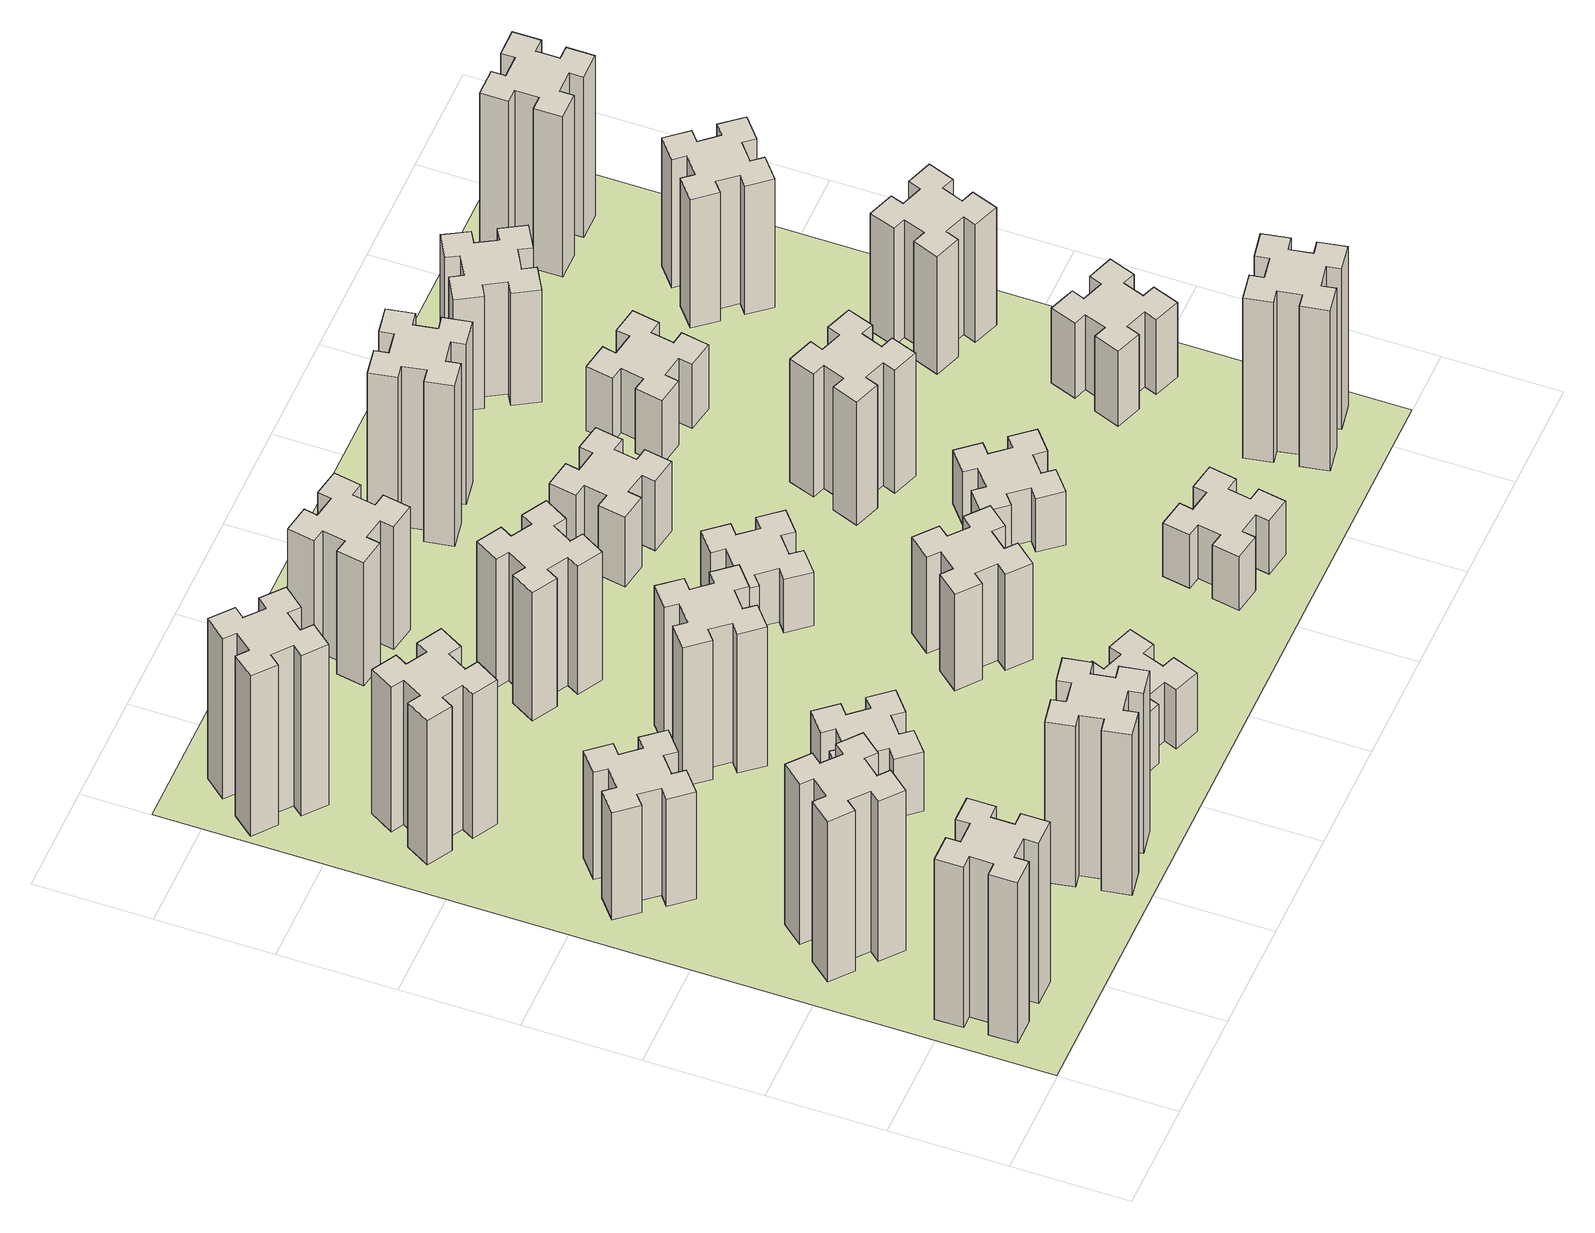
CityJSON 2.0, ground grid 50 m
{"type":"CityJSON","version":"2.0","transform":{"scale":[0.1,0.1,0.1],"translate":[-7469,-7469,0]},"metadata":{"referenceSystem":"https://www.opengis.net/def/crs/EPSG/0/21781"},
"CityObjects":{
"building1":{"type":"Building","attributes":{"class":"1000","function":"1000","usage":"1000","yearOfConstruction":2016,"roofType":"1000","measuredHeight":90,"storeysAboveGround":30,"storeysBelowGround":0},"geometry":[{"type":"Solid","lod":"1","boundaries":[[[[0,1,2,3,4,5,6,7,8,9,10,11,12,13,14,15,16,17,18,19]],[[17,16,20,21]],[[16,15,22,20]],[[15,14,23,22]],[[14,13,24,23]],[[13,12,25,24]],[[12,11,26,25]],[[11,10,27,26]],[[10,9,28,27]],[[9,8,29,28]],[[8,7,30,29]],[[7,6,31,30]],[[6,5,32,31]],[[5,4,33,32]],[[4,3,34,33]],[[3,2,35,34]],[[2,1,36,35]],[[1,0,37,36]],[[0,19,38,37]],[[19,18,39,38]],[[18,17,21,39]],[[24,25,26,27,28,29,30,31,32,33,34,35,36,37,38,39,21,20,22,23]]]]}]},
"building2":{"type":"Building","attributes":{"class":"1000","function":"1000","usage":"1000","yearOfConstruction":2016,"roofType":"1000","measuredHeight":90,"storeysAboveGround":30,"storeysBelowGround":0},"geometry":[{"type":"Solid","lod":"1","boundaries":[[[[40,41,42,43,44,45,46,47,48,49,50,51,52,53,54,55,56,57,58,59]],[[57,56,60,61]],[[56,55,62,60]],[[55,54,63,62]],[[54,53,64,63]],[[53,52,65,64]],[[52,51,66,65]],[[51,50,67,66]],[[50,49,68,67]],[[49,48,69,68]],[[48,47,70,69]],[[47,46,71,70]],[[46,45,72,71]],[[45,44,73,72]],[[44,43,74,73]],[[43,42,75,74]],[[42,41,76,75]],[[41,40,77,76]],[[40,59,78,77]],[[59,58,79,78]],[[58,57,61,79]],[[64,65,66,67,68,69,70,71,72,73,74,75,76,77,78,79,61,60,62,63]]]]}]},
"building3":{"type":"Building","attributes":{"class":"1000","function":"1000","usage":"1000","yearOfConstruction":2016,"roofType":"1000","measuredHeight":60,"storeysAboveGround":30,"storeysBelowGround":0},"geometry":[{"type":"Solid","lod":"1","boundaries":[[[[80,81,82,83,84,85,86,87,88,89,90,91,92,93,94,95,96,97,98,99]],[[97,96,100,101]],[[96,95,102,100]],[[95,94,103,102]],[[94,93,104,103]],[[93,92,105,104]],[[92,91,106,105]],[[91,90,107,106]],[[90,89,108,107]],[[89,88,109,108]],[[88,87,110,109]],[[87,86,111,110]],[[86,85,112,111]],[[85,84,113,112]],[[84,83,114,113]],[[83,82,115,114]],[[82,81,116,115]],[[81,80,117,116]],[[80,99,118,117]],[[99,98,119,118]],[[98,97,101,119]],[[104,105,106,107,108,109,110,111,112,113,114,115,116,117,118,119,101,100,102,103]]]]}]},
"building4":{"type":"Building","attributes":{"class":"1000","function":"1000","usage":"1000","yearOfConstruction":2016,"roofType":"1000","measuredHeight":81,"storeysAboveGround":30,"storeysBelowGround":0},"geometry":[{"type":"Solid","lod":"1","boundaries":[[[[120,121,122,123,124,125,126,127,128,129,130,131,132,133,134,135,136,137,138,139]],[[137,136,140,141]],[[136,135,142,140]],[[135,134,143,142]],[[134,133,144,143]],[[133,132,145,144]],[[132,131,146,145]],[[131,130,147,146]],[[130,129,148,147]],[[129,128,149,148]],[[128,127,150,149]],[[127,126,151,150]],[[126,125,152,151]],[[125,124,153,152]],[[124,123,154,153]],[[123,122,155,154]],[[122,121,156,155]],[[121,120,157,156]],[[120,139,158,157]],[[139,138,159,158]],[[138,137,141,159]],[[144,145,146,147,148,149,150,151,152,153,154,155,156,157,158,159,141,140,142,143]]]]}]},
"building5":{"type":"Building","attributes":{"class":"1000","function":"1000","usage":"1000","yearOfConstruction":2016,"roofType":"1000","measuredHeight":90,"storeysAboveGround":30,"storeysBelowGround":0},"geometry":[{"type":"Solid","lod":"1","boundaries":[[[[160,161,162,163,164,165,166,167,168,169,170,171,172,173,174,175,176,177,178,179]],[[177,176,180,181]],[[176,175,182,180]],[[175,174,183,182]],[[174,173,184,183]],[[173,172,185,184]],[[172,171,186,185]],[[171,170,187,186]],[[170,169,188,187]],[[169,168,189,188]],[[168,167,190,189]],[[167,166,191,190]],[[166,165,192,191]],[[165,164,193,192]],[[164,163,194,193]],[[163,162,195,194]],[[162,161,196,195]],[[161,160,197,196]],[[160,179,198,197]],[[179,178,199,198]],[[178,177,181,199]],[[184,185,186,187,188,189,190,191,192,193,194,195,196,197,198,199,181,180,182,183]]]]}]},
"building6":{"type":"Building","attributes":{"class":"1000","function":"1000","usage":"1000","yearOfConstruction":2016,"roofType":"1000","measuredHeight":90,"storeysAboveGround":30,"storeysBelowGround":0},"geometry":[{"type":"Solid","lod":"1","boundaries":[[[[200,201,202,203,204,205,206,207,208,209,210,211,212,213,214,215,216,217,218,219]],[[217,216,220,221]],[[216,215,222,220]],[[215,214,223,222]],[[214,213,224,223]],[[213,212,225,224]],[[212,211,226,225]],[[211,210,227,226]],[[210,209,228,227]],[[209,208,229,228]],[[208,207,230,229]],[[207,206,231,230]],[[206,205,232,231]],[[205,204,233,232]],[[204,203,234,233]],[[203,202,235,234]],[[202,201,236,235]],[[201,200,237,236]],[[200,219,238,237]],[[219,218,239,238]],[[218,217,221,239]],[[224,225,226,227,228,229,230,231,232,233,234,235,236,237,238,239,221,220,222,223]]]]}]},
"building7":{"type":"Building","attributes":{"class":"1000","function":"1000","usage":"1000","yearOfConstruction":2016,"roofType":"1000","measuredHeight":33,"storeysAboveGround":30,"storeysBelowGround":0},"geometry":[{"type":"Solid","lod":"1","boundaries":[[[[240,241,242,243,244,245,246,247,248,249,250,251,252,253,254,255,256,257,258,259]],[[257,256,260,261]],[[256,255,262,260]],[[255,254,263,262]],[[254,253,264,263]],[[253,252,265,264]],[[252,251,266,265]],[[251,250,267,266]],[[250,249,268,267]],[[249,248,269,268]],[[248,247,270,269]],[[247,246,271,270]],[[246,245,272,271]],[[245,244,273,272]],[[244,243,274,273]],[[243,242,275,274]],[[242,241,276,275]],[[241,240,277,276]],[[240,259,278,277]],[[259,258,279,278]],[[258,257,261,279]],[[264,265,266,267,268,269,270,271,272,273,274,275,276,277,278,279,261,260,262,263]]]]}]},
"building8":{"type":"Building","attributes":{"class":"1000","function":"1000","usage":"1000","yearOfConstruction":2016,"roofType":"1000","measuredHeight":78,"storeysAboveGround":30,"storeysBelowGround":0},"geometry":[{"type":"Solid","lod":"1","boundaries":[[[[280,281,282,283,284,285,286,287,288,289,290,291,292,293,294,295,296,297,298,299]],[[297,296,300,301]],[[296,295,302,300]],[[295,294,303,302]],[[294,293,304,303]],[[293,292,305,304]],[[292,291,306,305]],[[291,290,307,306]],[[290,289,308,307]],[[289,288,309,308]],[[288,287,310,309]],[[287,286,311,310]],[[286,285,312,311]],[[285,284,313,312]],[[284,283,314,313]],[[283,282,315,314]],[[282,281,316,315]],[[281,280,317,316]],[[280,299,318,317]],[[299,298,319,318]],[[298,297,301,319]],[[304,305,306,307,308,309,310,311,312,313,314,315,316,317,318,319,301,300,302,303]]]]}]},
"building9":{"type":"Building","attributes":{"class":"1000","function":"1000","usage":"1000","yearOfConstruction":2016,"roofType":"1000","measuredHeight":33,"storeysAboveGround":30,"storeysBelowGround":0},"geometry":[{"type":"Solid","lod":"1","boundaries":[[[[320,321,322,323,324,325,326,327,328,329,330,331,332,333,334,335,336,337,338,339]],[[337,336,340,341]],[[336,335,342,340]],[[335,334,343,342]],[[334,333,344,343]],[[333,332,345,344]],[[332,331,346,345]],[[331,330,347,346]],[[330,329,348,347]],[[329,328,349,348]],[[328,327,350,349]],[[327,326,351,350]],[[326,325,352,351]],[[325,324,353,352]],[[324,323,354,353]],[[323,322,355,354]],[[322,321,356,355]],[[321,320,357,356]],[[320,339,358,357]],[[339,338,359,358]],[[338,337,341,359]],[[344,345,346,347,348,349,350,351,352,353,354,355,356,357,358,359,341,340,342,343]]]]}]},
"building10":{"type":"Building","attributes":{"class":"1000","function":"1000","usage":"1000","yearOfConstruction":2016,"roofType":"1000","measuredHeight":72,"storeysAboveGround":30,"storeysBelowGround":0},"geometry":[{"type":"Solid","lod":"1","boundaries":[[[[360,361,362,363,364,365,366,367,368,369,370,371,372,373,374,375,376,377,378,379]],[[377,376,380,381]],[[376,375,382,380]],[[375,374,383,382]],[[374,373,384,383]],[[373,372,385,384]],[[372,371,386,385]],[[371,370,387,386]],[[370,369,388,387]],[[369,368,389,388]],[[368,367,390,389]],[[367,366,391,390]],[[366,365,392,391]],[[365,364,393,392]],[[364,363,394,393]],[[363,362,395,394]],[[362,361,396,395]],[[361,360,397,396]],[[360,379,398,397]],[[379,378,399,398]],[[378,377,381,399]],[[384,385,386,387,388,389,390,391,392,393,394,395,396,397,398,399,381,380,382,383]]]]}]},
"building11":{"type":"Building","attributes":{"class":"1000","function":"1000","usage":"1000","yearOfConstruction":2016,"roofType":"1000","measuredHeight":69,"storeysAboveGround":30,"storeysBelowGround":0},"geometry":[{"type":"Solid","lod":"1","boundaries":[[[[400,401,402,403,404,405,406,407,408,409,410,411,412,413,414,415,416,417,418,419]],[[417,416,420,421]],[[416,415,422,420]],[[415,414,423,422]],[[414,413,424,423]],[[413,412,425,424]],[[412,411,426,425]],[[411,410,427,426]],[[410,409,428,427]],[[409,408,429,428]],[[408,407,430,429]],[[407,406,431,430]],[[406,405,432,431]],[[405,404,433,432]],[[404,403,434,433]],[[403,402,435,434]],[[402,401,436,435]],[[401,400,437,436]],[[400,419,438,437]],[[419,418,439,438]],[[418,417,421,439]],[[424,425,426,427,428,429,430,431,432,433,434,435,436,437,438,439,421,420,422,423]]]]}]},
"building12":{"type":"Building","attributes":{"class":"1000","function":"1000","usage":"1000","yearOfConstruction":2016,"roofType":"1000","measuredHeight":54,"storeysAboveGround":30,"storeysBelowGround":0},"geometry":[{"type":"Solid","lod":"1","boundaries":[[[[440,441,442,443,444,445,446,447,448,449,450,451,452,453,454,455,456,457,458,459]],[[457,456,460,461]],[[456,455,462,460]],[[455,454,463,462]],[[454,453,464,463]],[[453,452,465,464]],[[452,451,466,465]],[[451,450,467,466]],[[450,449,468,467]],[[449,448,469,468]],[[448,447,470,469]],[[447,446,471,470]],[[446,445,472,471]],[[445,444,473,472]],[[444,443,474,473]],[[443,442,475,474]],[[442,441,476,475]],[[441,440,477,476]],[[440,459,478,477]],[[459,458,479,478]],[[458,457,461,479]],[[464,465,466,467,468,469,470,471,472,473,474,475,476,477,478,479,461,460,462,463]]]]}]},
"building13":{"type":"Building","attributes":{"class":"1000","function":"1000","usage":"1000","yearOfConstruction":2016,"roofType":"1000","measuredHeight":30,"storeysAboveGround":30,"storeysBelowGround":0},"geometry":[{"type":"Solid","lod":"1","boundaries":[[[[480,481,482,483,484,485,486,487,488,489,490,491,492,493,494,495,496,497,498,499]],[[497,496,500,501]],[[496,495,502,500]],[[495,494,503,502]],[[494,493,504,503]],[[493,492,505,504]],[[492,491,506,505]],[[491,490,507,506]],[[490,489,508,507]],[[489,488,509,508]],[[488,487,510,509]],[[487,486,511,510]],[[486,485,512,511]],[[485,484,513,512]],[[484,483,514,513]],[[483,482,515,514]],[[482,481,516,515]],[[481,480,517,516]],[[480,499,518,517]],[[499,498,519,518]],[[498,497,501,519]],[[504,505,506,507,508,509,510,511,512,513,514,515,516,517,518,519,501,500,502,503]]]]}]},
"building14":{"type":"Building","attributes":{"class":"1000","function":"1000","usage":"1000","yearOfConstruction":2016,"roofType":"1000","measuredHeight":39,"storeysAboveGround":30,"storeysBelowGround":0},"geometry":[{"type":"Solid","lod":"1","boundaries":[[[[520,521,522,523,524,525,526,527,528,529,530,531,532,533,534,535,536,537,538,539]],[[537,536,540,541]],[[536,535,542,540]],[[535,534,543,542]],[[534,533,544,543]],[[533,532,545,544]],[[532,531,546,545]],[[531,530,547,546]],[[530,529,548,547]],[[529,528,549,548]],[[528,527,550,549]],[[527,526,551,550]],[[526,525,552,551]],[[525,524,553,552]],[[524,523,554,553]],[[523,522,555,554]],[[522,521,556,555]],[[521,520,557,556]],[[520,539,558,557]],[[539,538,559,558]],[[538,537,541,559]],[[544,545,546,547,548,549,550,551,552,553,554,555,556,557,558,559,541,540,542,543]]]]}]},
"building15":{"type":"Building","attributes":{"class":"1000","function":"1000","usage":"1000","yearOfConstruction":2016,"roofType":"1000","measuredHeight":30,"storeysAboveGround":30,"storeysBelowGround":0},"geometry":[{"type":"Solid","lod":"1","boundaries":[[[[560,561,562,563,564,565,566,567,568,569,570,571,572,573,574,575,576,577,578,579]],[[577,576,580,581]],[[576,575,582,580]],[[575,574,583,582]],[[574,573,584,583]],[[573,572,585,584]],[[572,571,586,585]],[[571,570,587,586]],[[570,569,588,587]],[[569,568,589,588]],[[568,567,590,589]],[[567,566,591,590]],[[566,565,592,591]],[[565,564,593,592]],[[564,563,594,593]],[[563,562,595,594]],[[562,561,596,595]],[[561,560,597,596]],[[560,579,598,597]],[[579,578,599,598]],[[578,577,581,599]],[[584,585,586,587,588,589,590,591,592,593,594,595,596,597,598,599,581,580,582,583]]]]}]},
"building16":{"type":"Building","attributes":{"class":"1000","function":"1000","usage":"1000","yearOfConstruction":2016,"roofType":"1000","measuredHeight":90,"storeysAboveGround":30,"storeysBelowGround":0},"geometry":[{"type":"Solid","lod":"1","boundaries":[[[[600,601,602,603,604,605,606,607,608,609,610,611,612,613,614,615,616,617,618,619]],[[617,616,620,621]],[[616,615,622,620]],[[615,614,623,622]],[[614,613,624,623]],[[613,612,625,624]],[[612,611,626,625]],[[611,610,627,626]],[[610,609,628,627]],[[609,608,629,628]],[[608,607,630,629]],[[607,606,631,630]],[[606,605,632,631]],[[605,604,633,632]],[[604,603,634,633]],[[603,602,635,634]],[[602,601,636,635]],[[601,600,637,636]],[[600,619,638,637]],[[619,618,639,638]],[[618,617,621,639]],[[624,625,626,627,628,629,630,631,632,633,634,635,636,637,638,639,621,620,622,623]]]]}]},
"building17":{"type":"Building","attributes":{"class":"1000","function":"1000","usage":"1000","yearOfConstruction":2016,"roofType":"1000","measuredHeight":30,"storeysAboveGround":30,"storeysBelowGround":0},"geometry":[{"type":"Solid","lod":"1","boundaries":[[[[640,641,642,643,644,645,646,647,648,649,650,651,652,653,654,655,656,657,658,659]],[[657,656,660,661]],[[656,655,662,660]],[[655,654,663,662]],[[654,653,664,663]],[[653,652,665,664]],[[652,651,666,665]],[[651,650,667,666]],[[650,649,668,667]],[[649,648,669,668]],[[648,647,670,669]],[[647,646,671,670]],[[646,645,672,671]],[[645,644,673,672]],[[644,643,674,673]],[[643,642,675,674]],[[642,641,676,675]],[[641,640,677,676]],[[640,659,678,677]],[[659,658,679,678]],[[658,657,661,679]],[[664,665,666,667,668,669,670,671,672,673,674,675,676,677,678,679,661,660,662,663]]]]}]},
"building18":{"type":"Building","attributes":{"class":"1000","function":"1000","usage":"1000","yearOfConstruction":2016,"roofType":"1000","measuredHeight":69,"storeysAboveGround":30,"storeysBelowGround":0},"geometry":[{"type":"Solid","lod":"1","boundaries":[[[[680,681,682,683,684,685,686,687,688,689,690,691,692,693,694,695,696,697,698,699]],[[697,696,700,701]],[[696,695,702,700]],[[695,694,703,702]],[[694,693,704,703]],[[693,692,705,704]],[[692,691,706,705]],[[691,690,707,706]],[[690,689,708,707]],[[689,688,709,708]],[[688,687,710,709]],[[687,686,711,710]],[[686,685,712,711]],[[685,684,713,712]],[[684,683,714,713]],[[683,682,715,714]],[[682,681,716,715]],[[681,680,717,716]],[[680,699,718,717]],[[699,698,719,718]],[[698,697,701,719]],[[704,705,706,707,708,709,710,711,712,713,714,715,716,717,718,719,701,700,702,703]]]]}]},
"building19":{"type":"Building","attributes":{"class":"1000","function":"1000","usage":"1000","yearOfConstruction":2016,"roofType":"1000","measuredHeight":36,"storeysAboveGround":30,"storeysBelowGround":0},"geometry":[{"type":"Solid","lod":"1","boundaries":[[[[720,721,722,723,724,725,726,727,728,729,730,731,732,733,734,735,736,737,738,739]],[[737,736,740,741]],[[736,735,742,740]],[[735,734,743,742]],[[734,733,744,743]],[[733,732,745,744]],[[732,731,746,745]],[[731,730,747,746]],[[730,729,748,747]],[[729,728,749,748]],[[728,727,750,749]],[[727,726,751,750]],[[726,725,752,751]],[[725,724,753,752]],[[724,723,754,753]],[[723,722,755,754]],[[722,721,756,755]],[[721,720,757,756]],[[720,739,758,757]],[[739,738,759,758]],[[738,737,741,759]],[[744,745,746,747,748,749,750,751,752,753,754,755,756,757,758,759,741,740,742,743]]]]}]},
"building20":{"type":"Building","attributes":{"class":"1000","function":"1000","usage":"1000","yearOfConstruction":2016,"roofType":"1000","measuredHeight":90,"storeysAboveGround":30,"storeysBelowGround":0},"geometry":[{"type":"Solid","lod":"1","boundaries":[[[[760,761,762,763,764,765,766,767,768,769,770,771,772,773,774,775,776,777,778,779]],[[777,776,780,781]],[[776,775,782,780]],[[775,774,783,782]],[[774,773,784,783]],[[773,772,785,784]],[[772,771,786,785]],[[771,770,787,786]],[[770,769,788,787]],[[769,768,789,788]],[[768,767,790,789]],[[767,766,791,790]],[[766,765,792,791]],[[765,764,793,792]],[[764,763,794,793]],[[763,762,795,794]],[[762,761,796,795]],[[761,760,797,796]],[[760,779,798,797]],[[779,778,799,798]],[[778,777,781,799]],[[784,785,786,787,788,789,790,791,792,793,794,795,796,797,798,799,781,780,782,783]]]]}]},
"building21":{"type":"Building","attributes":{"class":"1000","function":"1000","usage":"1000","yearOfConstruction":2016,"roofType":"1000","measuredHeight":63,"storeysAboveGround":30,"storeysBelowGround":0},"geometry":[{"type":"Solid","lod":"1","boundaries":[[[[800,801,802,803,804,805,806,807,808,809,810,811,812,813,814,815,816,817,818,819]],[[817,816,820,821]],[[816,815,822,820]],[[815,814,823,822]],[[814,813,824,823]],[[813,812,825,824]],[[812,811,826,825]],[[811,810,827,826]],[[810,809,828,827]],[[809,808,829,828]],[[808,807,830,829]],[[807,806,831,830]],[[806,805,832,831]],[[805,804,833,832]],[[804,803,834,833]],[[803,802,835,834]],[[802,801,836,835]],[[801,800,837,836]],[[800,819,838,837]],[[819,818,839,838]],[[818,817,821,839]],[[824,825,826,827,828,829,830,831,832,833,834,835,836,837,838,839,821,820,822,823]]]]}]},
"building22":{"type":"Building","attributes":{"class":"1000","function":"1000","usage":"1000","yearOfConstruction":2016,"roofType":"1000","measuredHeight":42,"storeysAboveGround":30,"storeysBelowGround":0},"geometry":[{"type":"Solid","lod":"1","boundaries":[[[[840,841,842,843,844,845,846,847,848,849,850,851,852,853,854,855,856,857,858,859]],[[857,856,860,861]],[[856,855,862,860]],[[855,854,863,862]],[[854,853,864,863]],[[853,852,865,864]],[[852,851,866,865]],[[851,850,867,866]],[[850,849,868,867]],[[849,848,869,868]],[[848,847,870,869]],[[847,846,871,870]],[[846,845,872,871]],[[845,844,873,872]],[[844,843,874,873]],[[843,842,875,874]],[[842,841,876,875]],[[841,840,877,876]],[[840,859,878,877]],[[859,858,879,878]],[[858,857,861,879]],[[864,865,866,867,868,869,870,871,872,873,874,875,876,877,878,879,861,860,862,863]]]]}]},
"building23":{"type":"Building","attributes":{"class":"1000","function":"1000","usage":"1000","yearOfConstruction":2016,"roofType":"1000","measuredHeight":66,"storeysAboveGround":30,"storeysBelowGround":0},"geometry":[{"type":"Solid","lod":"1","boundaries":[[[[880,881,882,883,884,885,886,887,888,889,890,891,892,893,894,895,896,897,898,899]],[[897,896,900,901]],[[896,895,902,900]],[[895,894,903,902]],[[894,893,904,903]],[[893,892,905,904]],[[892,891,906,905]],[[891,890,907,906]],[[890,889,908,907]],[[889,888,909,908]],[[888,887,910,909]],[[887,886,911,910]],[[886,885,912,911]],[[885,884,913,912]],[[884,883,914,913]],[[883,882,915,914]],[[882,881,916,915]],[[881,880,917,916]],[[880,899,918,917]],[[899,898,919,918]],[[898,897,901,919]],[[904,905,906,907,908,909,910,911,912,913,914,915,916,917,918,919,901,900,902,903]]]]}]},
"building24":{"type":"Building","attributes":{"class":"1000","function":"1000","usage":"1000","yearOfConstruction":2016,"roofType":"1000","measuredHeight":72,"storeysAboveGround":30,"storeysBelowGround":0},"geometry":[{"type":"Solid","lod":"1","boundaries":[[[[920,921,922,923,924,925,926,927,928,929,930,931,932,933,934,935,936,937,938,939]],[[937,936,940,941]],[[936,935,942,940]],[[935,934,943,942]],[[934,933,944,943]],[[933,932,945,944]],[[932,931,946,945]],[[931,930,947,946]],[[930,929,948,947]],[[929,928,949,948]],[[928,927,950,949]],[[927,926,951,950]],[[926,925,952,951]],[[925,924,953,952]],[[924,923,954,953]],[[923,922,955,954]],[[922,921,956,955]],[[921,920,957,956]],[[920,939,958,957]],[[939,938,959,958]],[[938,937,941,959]],[[944,945,946,947,948,949,950,951,952,953,954,955,956,957,958,959,941,940,942,943]]]]}]},
"building25":{"type":"Building","attributes":{"class":"1000","function":"1000","usage":"1000","yearOfConstruction":2016,"roofType":"1000","measuredHeight":90,"storeysAboveGround":30,"storeysBelowGround":0},"geometry":[{"type":"Solid","lod":"1","boundaries":[[[[960,961,962,963,964,965,966,967,968,969,970,971,972,973,974,975,976,977,978,979]],[[977,976,980,981]],[[976,975,982,980]],[[975,974,983,982]],[[974,973,984,983]],[[973,972,985,984]],[[972,971,986,985]],[[971,970,987,986]],[[970,969,988,987]],[[969,968,989,988]],[[968,967,990,989]],[[967,966,991,990]],[[966,965,992,991]],[[965,964,993,992]],[[964,963,994,993]],[[963,962,995,994]],[[962,961,996,995]],[[961,960,997,996]],[[960,979,998,997]],[[979,978,999,998]],[[978,977,981,999]],[[984,985,986,987,988,989,990,991,992,993,994,995,996,997,998,999,981,980,982,983]]]]}]},
"landuse1":{"type":"LandUse","attributes":{"name":"plot1","function":"1010"},"geometry":[{"type":"MultiSurface","lod":"1","boundaries":[[[1000,1001,1002,1003]]]}]}
},
"vertices":[
[165,425,0],[165,325,0],[105,325,0],[105,205,0],[225,205,0],[225,265,0],[325,265,0],[325,205,0],[445,205,0],[445,325,0],[385,325,0],[385,425,0],[445,425,0],[445,545,0],[325,545,0],[325,485,0],[225,485,0],[225,545,0],[105,545,0],[105,425,0],[225,485,900],[225,545,900],[325,485,900],[325,545,900],[445,545,900],[445,425,900],[385,425,900],[385,325,900],[445,325,900],[445,205,900],[325,205,900],[325,265,900],[225,265,900],[225,205,900],[105,205,900],[105,325,900],[165,325,900],[165,425,900],[105,425,900],[105,545,900],
[484,1067,0],[408,1132,0],[446,1178,0],[354,1255,0],[277,1163,0],[323,1124,0],[259,1048,0],[213,1086,0],[136,994,0],[228,917,0],[266,963,0],[343,899,0],[304,853,0],[396,776,0],[473,868,0],[427,906,0],[492,983,0],[538,944,0],[615,1036,0],[523,1113,0],[492,983,900],[538,944,900],[427,906,900],[473,868,900],[396,776,900],[304,853,900],[343,899,900],[266,963,900],[228,917,900],[136,994,900],[213,1086,900],[259,1048,900],[323,1124,900],[277,1163,900],[354,1255,900],[446,1178,900],[408,1132,900],[484,1067,900],[523,1113,900],[615,1036,900],
[492,1888,0],[427,1964,0],[473,2003,0],[396,2095,0],[304,2018,0],[343,1972,0],[266,1907,0],[228,1953,0],[136,1876,0],[213,1784,0],[259,1823,0],[323,1746,0],[277,1708,0],[354,1616,0],[446,1693,0],[408,1739,0],[484,1803,0],[523,1757,0],[615,1834,0],[538,1926,0],[484,1803,600],[523,1757,600],[408,1739,600],[446,1693,600],[354,1616,600],[277,1708,600],[323,1746,600],[259,1823,600],[213,1784,600],[136,1876,600],[228,1953,600],[266,1907,600],[343,1972,600],[304,2018,600],[396,2095,600],[473,2003,600],[427,1964,600],[492,1888,600],[538,1926,600],[615,1834,600],
[446,2597,0],[496,2684,0],[548,2654,0],[608,2758,0],[504,2818,0],[474,2766,0],[387,2816,0],[417,2868,0],[313,2928,0],[253,2824,0],[305,2794,0],[255,2707,0],[203,2737,0],[143,2633,0],[247,2573,0],[277,2625,0],[364,2575,0],[334,2523,0],[438,2463,0],[498,2567,0],[364,2575,810],[334,2523,810],[277,2625,810],[247,2573,810],[143,2633,810],[203,2737,810],[255,2707,810],[305,2794,810],[253,2824,810],[313,2928,810],[417,2868,810],[387,2816,810],[474,2766,810],[504,2818,810],[608,2758,810],[548,2654,810],[496,2684,810],[446,2597,810],[498,2567,810],[438,2463,810],
[1085,158,0],[1184,176,0],[1194,117,0],[1312,137,0],[1291,256,0],[1232,245,0],[1215,344,0],[1274,354,0],[1253,472,0],[1135,451,0],[1145,392,0],[1047,375,0],[1037,434,0],[918,413,0],[939,295,0],[998,305,0],[1016,207,0],[957,197,0],[977,78,0],[1096,99,0],[1016,207,900],[957,197,900],[998,305,900],[939,295,900],[918,413,900],[1037,434,900],[1047,375,900],[1145,392,900],[1135,451,900],[1253,472,900],[1274,354,900],[1215,344,900],[1232,245,900],[1291,256,900],[1312,137,900],[1194,117,900],[1184,176,900],[1085,158,900],[1096,99,900],[977,78,900],
[384,3387,0],[308,3452,0],[346,3498,0],[254,3575,0],[177,3483,0],[223,3444,0],[159,3368,0],[113,3406,0],[36,3314,0],[128,3237,0],[166,3283,0],[243,3219,0],[204,3173,0],[296,3096,0],[373,3188,0],[327,3226,0],[392,3303,0],[438,3264,0],[515,3356,0],[423,3433,0],[392,3303,900],[438,3264,900],[327,3226,900],[373,3188,900],[296,3096,900],[204,3173,900],[243,3219,900],[166,3283,900],[128,3237,900],[36,3314,900],[113,3406,900],[159,3368,900],[223,3444,900],[177,3483,900],[254,3575,900],[346,3498,900],[308,3452,900],[384,3387,900],[423,3433,900],[515,3356,900],
[1083,1332,0],[1006,1267,0],[968,1313,0],[876,1236,0],[953,1144,0],[999,1183,0],[1063,1106,0],[1017,1068,0],[1094,976,0],[1186,1053,0],[1148,1099,0],[1224,1163,0],[1263,1117,0],[1355,1194,0],[1278,1286,0],[1232,1248,0],[1167,1324,0],[1213,1363,0],[1136,1455,0],[1044,1378,0],[1167,1324,330],[1213,1363,330],[1232,1248,330],[1278,1286,330],[1355,1194,330],[1263,1117,330],[1224,1163,330],[1148,1099,330],[1186,1053,330],[1094,976,330],[1017,1068,330],[1063,1106,330],[999,1183,330],[953,1144,330],[876,1236,330],[968,1313,330],[1006,1267,330],[1083,1332,330],[1044,1378,330],[1136,1455,330],
[1083,1972,0],[1006,1907,0],[968,1953,0],[876,1876,0],[953,1784,0],[999,1823,0],[1063,1746,0],[1017,1708,0],[1094,1616,0],[1186,1693,0],[1148,1739,0],[1224,1803,0],[1263,1757,0],[1355,1834,0],[1278,1926,0],[1232,1888,0],[1167,1964,0],[1213,2003,0],[1136,2095,0],[1044,2018,0],[1167,1964,780],[1213,2003,780],[1232,1888,780],[1278,1926,780],[1355,1834,780],[1263,1757,780],[1224,1803,780],[1148,1739,780],[1186,1693,780],[1094,1616,780],[1017,1708,780],[1063,1746,780],[999,1823,780],[953,1784,780],[876,1876,780],[968,1953,780],[1006,1907,780],[1083,1972,780],[1044,2018,780],[1136,2095,780],
[1669,460,0],[1635,366,0],[1579,387,0],[1537,274,0],[1650,233,0],[1671,289,0],[1765,255,0],[1744,199,0],[1857,157,0],[1898,270,0],[1842,291,0],[1876,385,0],[1932,364,0],[1973,477,0],[1860,518,0],[1840,462,0],[1746,496,0],[1767,552,0],[1654,593,0],[1613,480,0],[1746,496,330],[1767,552,330],[1840,462,330],[1860,518,330],[1973,477,330],[1932,364,330],[1876,385,330],[1842,291,330],[1898,270,330],[1857,157,330],[1744,199,330],[1765,255,330],[1671,289,330],[1650,233,330],[1537,274,330],[1579,387,330],[1635,366,330],[1669,460,330],[1613,480,330],[1654,593,330],
[1314,2666,0],[1227,2716,0],[1257,2768,0],[1153,2828,0],[1093,2724,0],[1145,2694,0],[1095,2607,0],[1043,2637,0],[983,2533,0],[1087,2473,0],[1117,2525,0],[1204,2475,0],[1174,2423,0],[1278,2363,0],[1338,2467,0],[1286,2497,0],[1336,2584,0],[1388,2554,0],[1448,2658,0],[1344,2718,0],[1336,2584,720],[1388,2554,720],[1286,2497,720],[1338,2467,720],[1278,2363,720],[1174,2423,720],[1204,2475,720],[1117,2525,720],[1087,2473,720],[983,2533,720],[1043,2637,720],[1095,2607,720],[1145,2694,720],[1093,2724,720],[1153,2828,720],[1257,2768,720],[1227,2716,720],[1314,2666,720],[1344,2718,720],[1448,2658,720],
[1016,3404,0],[998,3305,0],[939,3316,0],[918,3197,0],[1037,3177,0],[1047,3236,0],[1145,3218,0],[1135,3159,0],[1253,3138,0],[1274,3257,0],[1215,3267,0],[1232,3365,0],[1291,3355,0],[1312,3473,0],[1194,3494,0],[1184,3435,0],[1085,3452,0],[1096,3511,0],[977,3532,0],[957,3414,0],[1085,3452,690],[1096,3511,690],[1184,3435,690],[1194,3494,690],[1312,3473,690],[1291,3355,690],[1232,3365,690],[1215,3267,690],[1274,3257,690],[1253,3138,690],[1135,3159,690],[1145,3218,690],[1047,3236,690],[1037,3177,690],[918,3197,690],[939,3316,690],[998,3305,690],[1016,3404,690],[957,3414,690],[977,3532,690],
[1846,1063,0],[1923,999,0],[1884,953,0],[1976,876,0],[2053,968,0],[2007,1006,0],[2072,1083,0],[2118,1044,0],[2195,1136,0],[2103,1213,0],[2064,1167,0],[1988,1232,0],[2026,1278,0],[1934,1355,0],[1857,1263,0],[1903,1224,0],[1839,1148,0],[1793,1186,0],[1716,1094,0],[1808,1017,0],[1839,1148,540],[1793,1186,540],[1903,1224,540],[1857,1263,540],[1934,1355,540],[2026,1278,540],[1988,1232,540],[2064,1167,540],[2103,1213,540],[2195,1136,540],[2118,1044,540],[2072,1083,540],[2007,1006,540],[2053,968,540],[1976,876,540],[1884,953,540],[1923,999,540],[1846,1063,540],[1808,1017,540],[1716,1094,540],
[1972,1988,0],[1907,2064,0],[1953,2103,0],[1876,2195,0],[1784,2118,0],[1823,2072,0],[1746,2007,0],[1708,2053,0],[1616,1976,0],[1693,1884,0],[1739,1923,0],[1803,1846,0],[1757,1808,0],[1834,1716,0],[1926,1793,0],[1888,1839,0],[1964,1903,0],[2003,1857,0],[2095,1934,0],[2018,2026,0],[1964,1903,300],[2003,1857,300],[1888,1839,300],[1926,1793,300],[1834,1716,300],[1757,1808,300],[1803,1846,300],[1739,1923,300],[1693,1884,300],[1616,1976,300],[1708,2053,300],[1746,2007,300],[1823,2072,300],[1784,2118,300],[1876,2195,300],[1953,2103,300],[1907,2064,300],[1972,1988,300],[2018,2026,300],[2095,1934,300],
[2024,2695,0],[1925,2712,0],[1936,2771,0],[1817,2792,0],[1797,2674,0],[1856,2664,0],[1838,2565,0],[1779,2576,0],[1758,2457,0],[1877,2437,0],[1887,2496,0],[1985,2478,0],[1975,2419,0],[2093,2398,0],[2114,2517,0],[2055,2527,0],[2072,2625,0],[2131,2615,0],[2152,2733,0],[2034,2754,0],[2072,2625,390],[2131,2615,390],[2055,2527,390],[2114,2517,390],[2093,2398,390],[1975,2419,390],[1985,2478,390],[1887,2496,390],[1877,2437,390],[1758,2457,390],[1779,2576,390],[1838,2565,390],[1856,2664,390],[1797,2674,390],[1817,2792,390],[1936,2771,390],[1925,2712,390],[2024,2695,390],[2034,2754,390],[2152,2733,390],
[2596,444,0],[2578,345,0],[2519,356,0],[2498,237,0],[2617,217,0],[2627,276,0],[2725,258,0],[2715,199,0],[2833,178,0],[2854,297,0],[2795,307,0],[2812,405,0],[2871,395,0],[2892,513,0],[2774,534,0],[2764,475,0],[2665,492,0],[2676,551,0],[2557,572,0],[2537,454,0],[2665,492,300],[2676,551,300],[2764,475,300],[2774,534,300],[2892,513,300],[2871,395,300],[2812,405,300],[2795,307,300],[2854,297,300],[2833,178,300],[2715,199,300],[2725,258,300],[2627,276,300],[2617,217,300],[2498,237,300],[2519,356,300],[2578,345,300],[2596,444,300],[2537,454,300],[2557,572,300],
[1738,3365,0],[1756,3267,0],[1697,3257,0],[1717,3138,0],[1836,3159,0],[1825,3218,0],[1924,3236,0],[1934,3177,0],[2052,3197,0],[2031,3316,0],[1972,3305,0],[1955,3404,0],[2014,3414,0],[1993,3532,0],[1875,3511,0],[1885,3452,0],[1787,3435,0],[1777,3494,0],[1658,3473,0],[1679,3355,0],[1787,3435,900],[1777,3494,900],[1885,3452,900],[1875,3511,900],[1993,3532,900],[2014,3414,900],[1955,3404,900],[1972,3305,900],[2031,3316,900],[2052,3197,900],[1934,3177,900],[1924,3236,900],[1825,3218,900],[1836,3159,900],[1717,3138,900],[1697,3257,900],[1756,3267,900],[1738,3365,900],[1679,3355,900],[1658,3473,900],
[2628,1099,0],[2704,1163,0],[2743,1117,0],[2835,1194,0],[2758,1286,0],[2712,1248,0],[2647,1324,0],[2693,1363,0],[2616,1455,0],[2524,1378,0],[2563,1332,0],[2486,1267,0],[2448,1313,0],[2356,1236,0],[2433,1144,0],[2479,1183,0],[2543,1106,0],[2497,1068,0],[2574,976,0],[2666,1053,0],[2543,1106,300],[2497,1068,300],[2479,1183,300],[2433,1144,300],[2356,1236,300],[2448,1313,300],[2486,1267,300],[2563,1332,300],[2524,1378,300],[2616,1455,300],[2693,1363,300],[2647,1324,300],[2712,1248,300],[2758,1286,300],[2835,1194,300],[2743,1117,300],[2704,1163,300],[2628,1099,300],[2666,1053,300],[2574,976,300],
[2682,1771,0],[2716,1865,0],[2772,1844,0],[2813,1957,0],[2700,1998,0],[2680,1942,0],[2586,1976,0],[2607,2032,0],[2494,2073,0],[2453,1960,0],[2509,1940,0],[2475,1846,0],[2419,1867,0],[2377,1754,0],[2490,1713,0],[2511,1769,0],[2605,1735,0],[2584,1679,0],[2697,1637,0],[2738,1750,0],[2605,1735,690],[2584,1679,690],[2511,1769,690],[2490,1713,690],[2377,1754,690],[2419,1867,690],[2475,1846,690],[2509,1940,690],[2453,1960,690],[2494,2073,690],[2607,2032,690],[2586,1976,690],[2680,1942,690],[2700,1998,690],[2813,1957,690],[2772,1844,690],[2716,1865,690],[2682,1771,690],[2738,1750,690],[2697,1637,690],
[2664,2795,0],[2565,2812,0],[2576,2871,0],[2457,2892,0],[2437,2774,0],[2496,2764,0],[2478,2665,0],[2419,2676,0],[2398,2557,0],[2517,2537,0],[2527,2596,0],[2625,2578,0],[2615,2519,0],[2733,2498,0],[2754,2617,0],[2695,2627,0],[2712,2725,0],[2771,2715,0],[2792,2833,0],[2674,2854,0],[2712,2725,360],[2771,2715,360],[2695,2627,360],[2754,2617,360],[2733,2498,360],[2615,2519,360],[2625,2578,360],[2527,2596,360],[2517,2537,360],[2398,2557,360],[2419,2676,360],[2478,2665,360],[2496,2764,360],[2437,2774,360],[2457,2892,360],[2576,2871,360],[2565,2812,360],[2664,2795,360],[2674,2854,360],[2792,2833,360],
[3465,492,0],[3367,475,0],[3357,534,0],[3238,513,0],[3259,395,0],[3318,405,0],[3336,307,0],[3277,297,0],[3297,178,0],[3416,199,0],[3405,258,0],[3504,276,0],[3514,217,0],[3632,237,0],[3611,356,0],[3552,345,0],[3535,444,0],[3594,454,0],[3573,572,0],[3455,551,0],[3535,444,900],[3594,454,900],[3552,345,900],[3611,356,900],[3632,237,900],[3514,217,900],[3504,276,900],[3405,258,900],[3416,199,900],[3297,178,900],[3277,297,900],[3336,307,900],[3318,405,900],[3259,395,900],[3238,513,900],[3357,534,900],[3367,475,900],[3465,492,900],[3455,551,900],[3573,572,900],
[2716,3347,0],[2666,3434,0],[2718,3464,0],[2658,3568,0],[2554,3508,0],[2584,3456,0],[2497,3406,0],[2467,3458,0],[2363,3398,0],[2423,3294,0],[2475,3324,0],[2525,3237,0],[2473,3207,0],[2533,3103,0],[2637,3163,0],[2607,3215,0],[2694,3265,0],[2724,3213,0],[2828,3273,0],[2768,3377,0],[2694,3265,630],[2724,3213,630],[2607,3215,630],[2637,3163,630],[2533,3103,630],[2473,3207,630],[2525,3237,630],[2475,3324,630],[2423,3294,630],[2363,3398,630],[2467,3458,630],[2497,3406,630],[2584,3456,630],[2554,3508,630],[2658,3568,630],[2718,3464,630],[2666,3434,630],[2716,3347,630],[2768,3377,630],[2828,3273,630],
[3351,1029,0],[3445,995,0],[3424,939,0],[3537,897,0],[3578,1010,0],[3522,1031,0],[3556,1125,0],[3612,1104,0],[3653,1217,0],[3540,1258,0],[3520,1202,0],[3426,1236,0],[3447,1292,0],[3334,1333,0],[3293,1220,0],[3349,1200,0],[3315,1106,0],[3259,1127,0],[3217,1014,0],[3330,973,0],[3315,1106,420],[3259,1127,420],[3349,1200,420],[3293,1220,420],[3334,1333,420],[3447,1292,420],[3426,1236,420],[3520,1202,420],[3540,1258,420],[3653,1217,420],[3612,1104,420],[3556,1125,420],[3522,1031,420],[3578,1010,420],[3537,897,420],[3424,939,420],[3445,995,420],[3351,1029,420],[3330,973,420],[3217,1014,420],
[3520,1942,0],[3426,1976,0],[3447,2032,0],[3334,2073,0],[3293,1960,0],[3349,1940,0],[3315,1846,0],[3259,1867,0],[3217,1754,0],[3330,1713,0],[3351,1769,0],[3445,1735,0],[3424,1679,0],[3537,1637,0],[3578,1750,0],[3522,1771,0],[3556,1865,0],[3612,1844,0],[3653,1957,0],[3540,1998,0],[3556,1865,660],[3612,1844,660],[3522,1771,660],[3578,1750,660],[3537,1637,660],[3424,1679,660],[3445,1735,660],[3351,1769,660],[3330,1713,660],[3217,1754,660],[3259,1867,660],[3315,1846,660],[3349,1940,660],[3293,1960,660],[3334,2073,660],[3447,2032,660],[3426,1976,660],[3520,1942,660],[3540,1998,660],[3653,1957,660],
[3219,2663,0],[3283,2586,0],[3237,2548,0],[3314,2456,0],[3406,2533,0],[3368,2579,0],[3444,2643,0],[3483,2597,0],[3575,2674,0],[3498,2766,0],[3452,2728,0],[3387,2804,0],[3433,2843,0],[3356,2935,0],[3264,2858,0],[3303,2812,0],[3226,2747,0],[3188,2793,0],[3096,2716,0],[3173,2624,0],[3226,2747,720],[3188,2793,720],[3303,2812,720],[3264,2858,720],[3356,2935,720],[3433,2843,720],[3387,2804,720],[3452,2728,720],[3498,2766,720],[3575,2674,720],[3483,2597,720],[3444,2643,720],[3368,2579,720],[3406,2533,720],[3314,2456,720],[3237,2548,720],[3283,2586,720],[3219,2663,720],[3173,2624,720],[3096,2716,720],
[3285,3325,0],[3385,3325,0],[3385,3265,0],[3505,3265,0],[3505,3385,0],[3445,3385,0],[3445,3485,0],[3505,3485,0],[3505,3605,0],[3385,3605,0],[3385,3545,0],[3285,3545,0],[3285,3605,0],[3165,3605,0],[3165,3485,0],[3225,3485,0],[3225,3385,0],[3165,3385,0],[3165,3265,0],[3285,3265,0],[3225,3385,900],[3165,3385,900],[3225,3485,900],[3165,3485,900],[3165,3605,900],[3285,3605,900],[3285,3545,900],[3385,3545,900],[3385,3605,900],[3505,3605,900],[3505,3485,900],[3445,3485,900],[3445,3385,900],[3505,3385,900],[3505,3265,900],[3385,3265,900],[3385,3325,900],[3285,3325,900],[3285,3265,900],[3165,3265,900],
[5,3705,0],[3705,3705,0],[3705,5,0],[5,5,0]
]}
